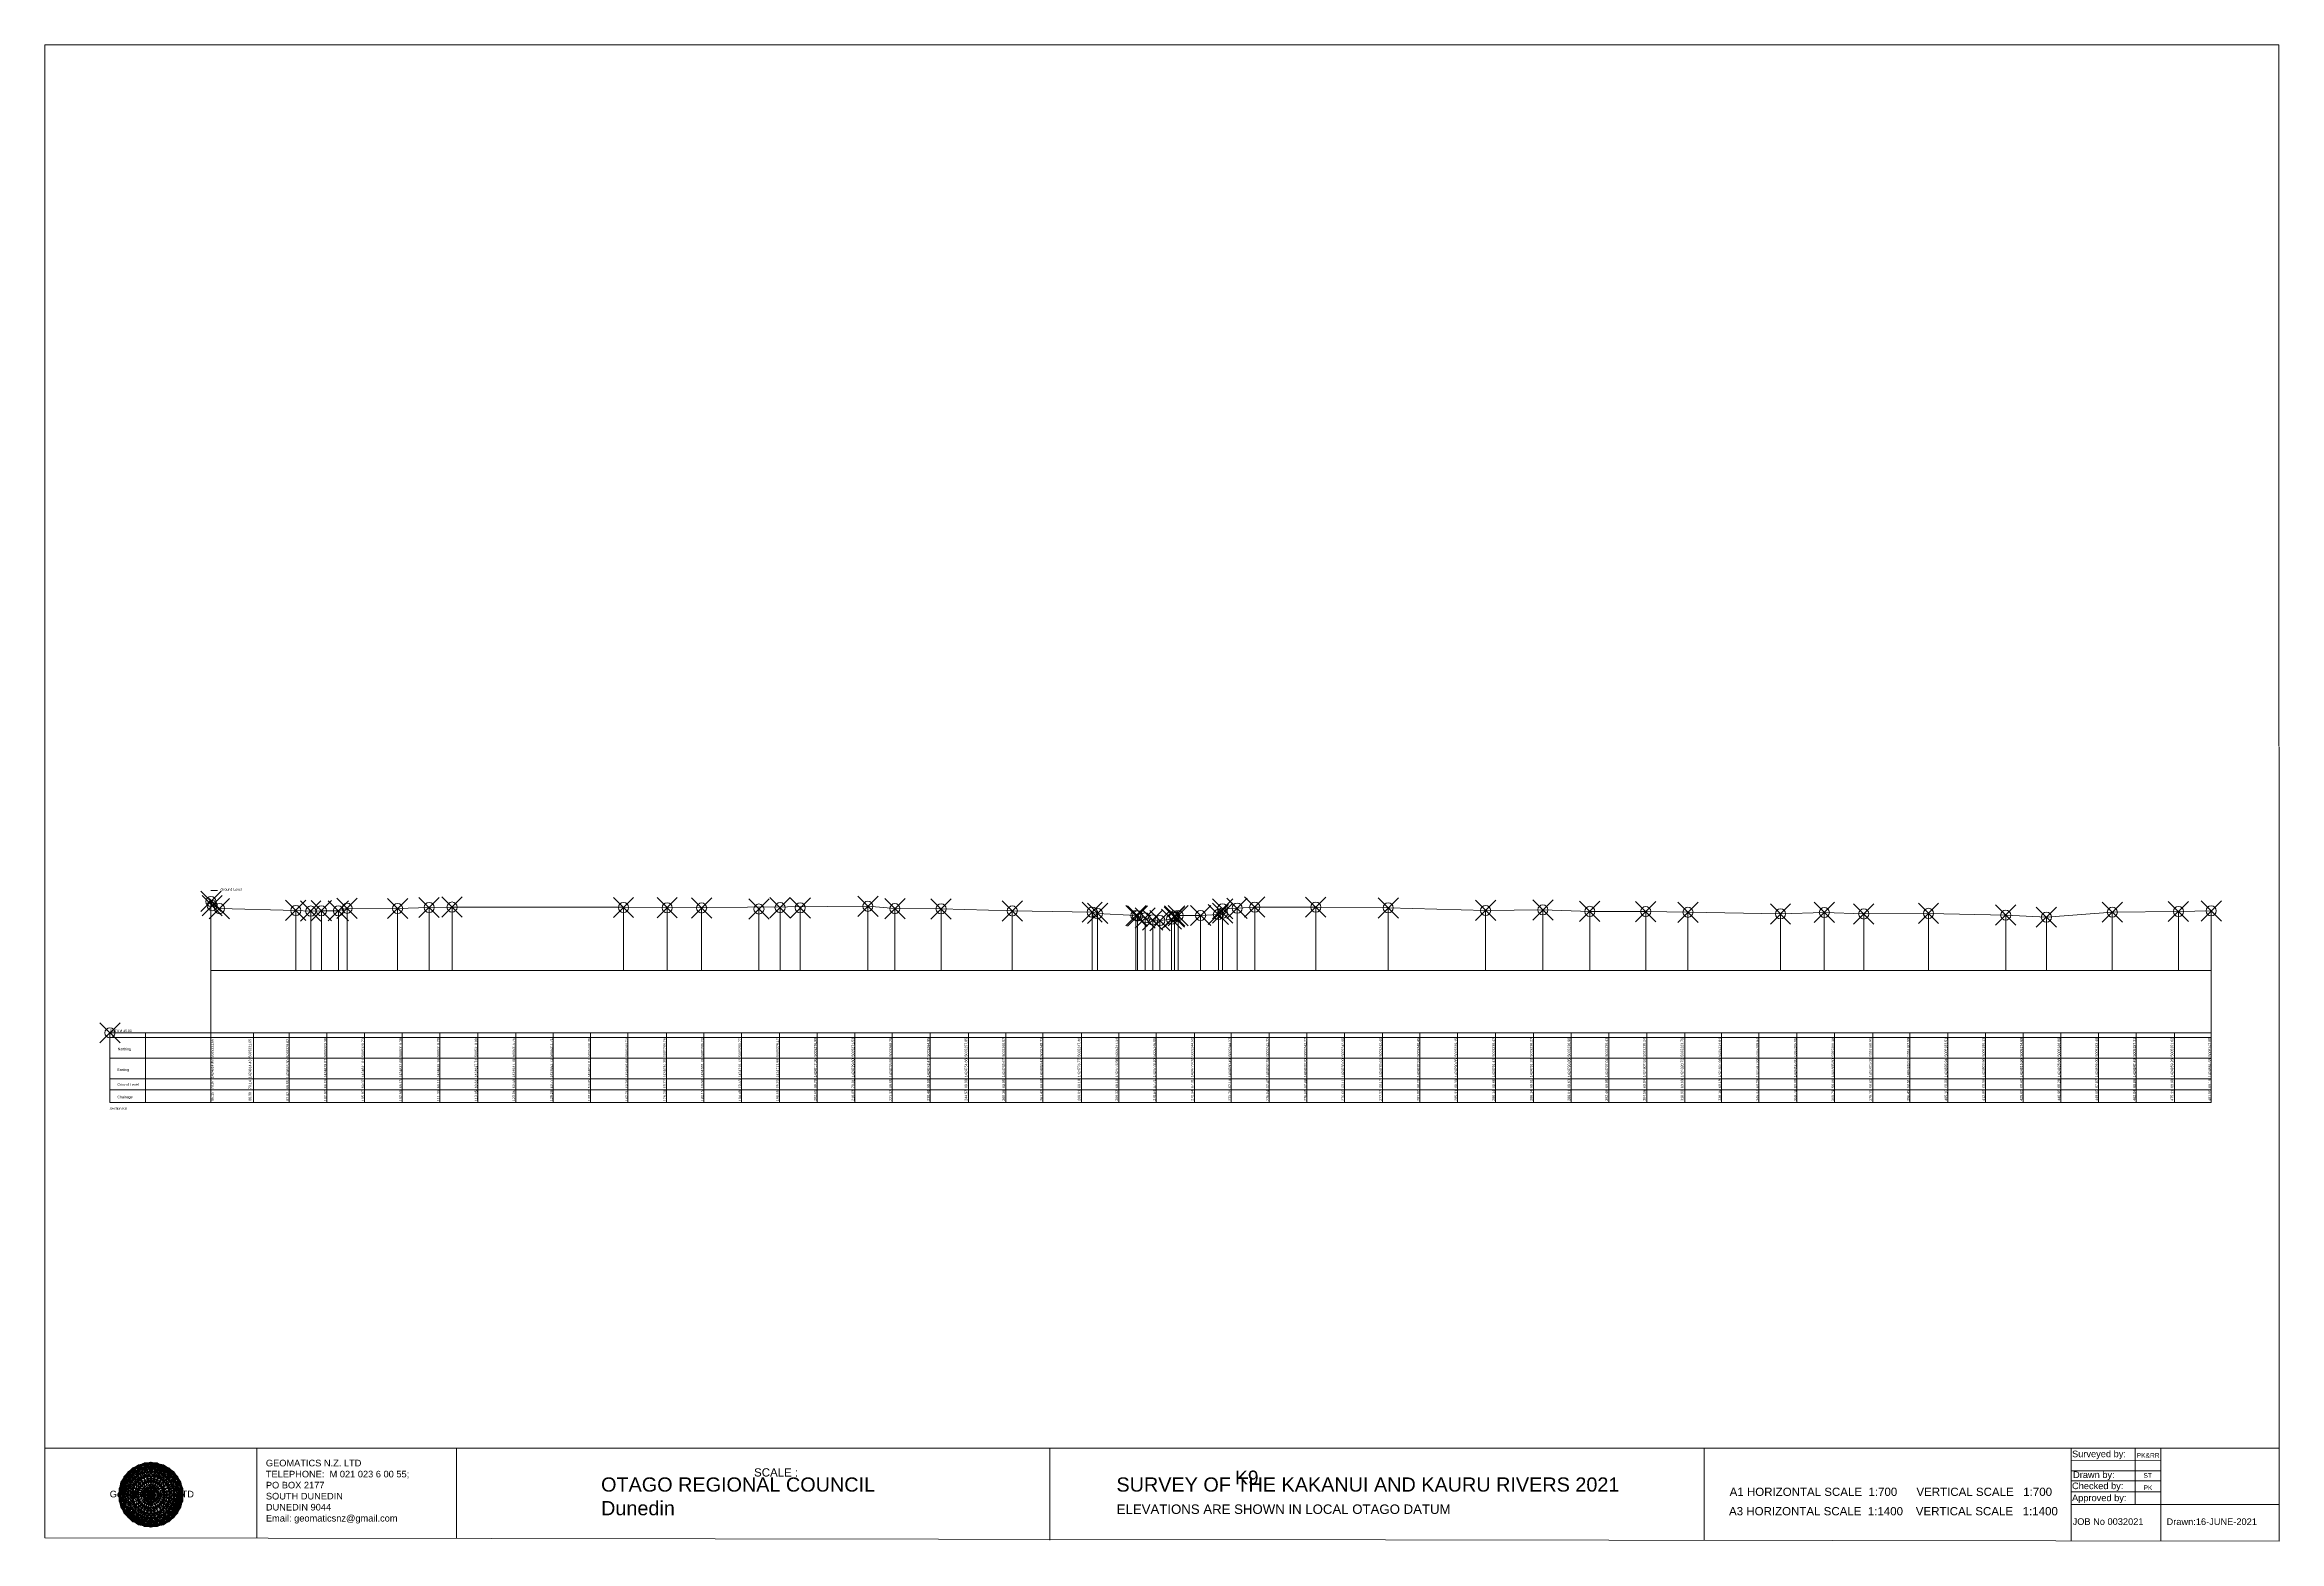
# Model space of a CAD drawing. Header units: millimetres. Extents: x -13548260 to 13046302109, y -19137686871 to 1424966580.
# Drawn here: x -6171645 to -5729872, y -55490 to 240294 of the extents above; entities that cross this region are included whole.
import ezdxf

# ---------------------------------------------------------------- set-up
doc = ezdxf.new("R2010")
doc.units = ezdxf.units.MM
doc.header["$PDMODE"] = 35
doc.header["$PDSIZE"] = 2000
doc.layers.get('0').update_dxf_attribs({"lineweight": 0})
doc.layers.add('geo', color=7, linetype='Continuous', lineweight=0)
doc.styles.get("Standard").update_dxf_attribs({"font": 'arial.ttf'})

# ---------------------------------------------------------------- blocks, each defined once
blk = doc.blocks.new('Geomatics_Circle_SPT')
at = {"layer": 'geo', "color": 2, "linetype": 'Continuous', "lineweight": 0}
for p, q in [((0, 25.2), (-25.2, 0)), ((-24.7, 4.9), (-4.9, 24.7)), ((-24.7, -4.9), (4.9, 24.7)), ((-9.7, 23.3), (-23.3, 9.6)), ((9.7, 23.3), (-23.3, -9.7)), ((-21, 14), (-14, 21)), ((-21, -14), (14, 21)), ((0, 0), (-17.8, 17.8)), ((-14, 21), (21, -14)), ((23.3, -9.7), (-9.7, 23.3)), ((-4.9, 24.7), (24.7, -4.9)), ((25.2, 0), (0, 25.2)), ((0, 0), (17.8, 17.8)), ((4.9, 24.7), (24.7, 4.9)), ((23.3, 9.7), (9.7, 23.3)), ((14, 21), (21, 14)), ((17.8, 18.1), (17.8, 18.1)), ((4.9, -24.7), (-24.7, 4.9)), ((-24.7, 0), (0, -24.7)), ((-23.3, 9.7), (9.7, -23.3)), ((14, -21), (-21, 14)), ((0, 0), (-17.8, -17.8)), ((21, 14), (-14, -21)), ((-9.7, -23.3), (23.3, 9.7)), ((24.7, 4.9), (-4.9, -24.7)), ((0, 0), (17.8, -17.8)), ((0, -24.8), (25.2, 0)), ((-4.9, -24.7), (-24.7, -4.9)), ((-23.3, -9.7), (-9.7, -23.3)), ((-14, -21), (-21, -14)), ((24.7, -4.9), (4.9, -24.7)), ((9.7, -23.3), (23.3, -9.7)), ((21, -14), (14, -21)), ((-17.8, -17.8), (-17.8, -17.8)), ((4.9, -24.7), (4.9, -24.7)), ((18.1, -17.8), (18.1, -17.8))]:
    blk.add_line(p, q, dxfattribs=at)
at = {"layer": 'geo', "color": 1, "linetype": 'Continuous', "lineweight": 0}
for p, q in [((-25.2, 0), (9.7, 23.3)), ((-25.2, 0), (-9.6, 23.3)), ((-4.9, 24.8), (-24.7, -4.9)), ((4.9, 24.7), (-24.7, 4.9)), ((14, 21), (-24.7, -4.9)), ((-14, 21), (-24.7, 4.9)), ((-23.3, 9.7), (0, 25.2)), ((-23.3, -9.6), (0, 25.2)), ((-23.3, -9.6), (17.8, 17.8)), ((-23.3, 9.7), (-17.8, 17.9)), ((-23.3, -9.6), (-17.8, 17.9)), ((-23.3, 9.7), (17.8, 17.8)), ((4.9, 24.8), (-21, -14)), ((-4.9, 24.7), (-21, 14)), ((14, 21), (-21, 14)), ((-14, 21), (-21, -14)), ((-17.9, 17.6), (-17.9, 17.6)), ((-17.8, 17.8), (9.7, 23.3)), ((-17.8, 17.8), (-9.6, 23.3)), ((-17.8, -17.8), (9.7, 23.3)), ((-17.8, -17.8), (-9.7, 23.3)), ((-9.7, -23.3), (-17.8, 17.8)), ((-17.8, 17.8), (9.7, -23.3)), ((-17.8, 17.8), (23.3, -9.6)), ((-17.8, 17.8), (23.3, 9.7)), ((4.9, 24.7), (-14, 21)), ((-4.9, 24.7), (-14, -20.9)), ((0, 0), (-14, 21)), ((-14, 21), (-4.9, -24.7)), ((-14, 21), (-14, 21)), ((24.7, -4.9), (-14, 21)), ((21, 14), (-14, 21)), ((-9.8, 23.1), (-9.8, 23.1)), ((-9.7, 23.3), (0, 25.2)), ((-9.7, 23.3), (0, -25.2)), ((-9.7, -23.3), (0, 25.2)), ((-9.6, 23.3), (17.8, -17.8)), ((-9.6, 23.3), (25.2, 0)), ((-9.6, 23.3), (17.8, 17.8)), ((-9.6, -23.3), (17.8, 17.9)), ((0, 0), (-4.9, 24.7)), ((-4.9, 24.7), (-4.9, 24.7)), ((21, -14), (-4.9, 24.7)), ((24.8, 4.9), (-4.9, 24.7)), ((14, 21), (-4.9, 24.7)), ((-0.2, 25.1), (-0.2, 25.1)), ((0, 25.2), (9.7, -23.3)), ((0, 25.2), (23.3, -9.7)), ((0, 25.2), (23.3, 9.7)), ((0, 25.2), (9.7, 23.3)), ((0, 0), (4.9, 24.7)), ((0, -25.2), (9.7, 23.3)), ((0, 0), (14, 21)), ((21, 14), (4.9, 24.8)), ((14, -21), (4.9, 24.7)), ((24.7, -4.9), (4.9, 24.7)), ((4.9, 24.7), (4.9, 24.7)), ((4.9, -24.7), (14, 21)), ((9.4, 23.3), (9.4, 23.3)), ((9.7, 23.3), (17.8, -17.8)), ((9.7, 23.3), (25.2, 0)), ((9.7, 23.3), (17.8, 17.9)), ((17.8, 17.8), (9.7, -23.3)), ((21, -14), (14, 21)), ((24.7, 4.9), (14, 21)), ((14, 21), (14, 21)), ((17.6, 17.9), (17.6, 17.9)), ((17.8, 17.8), (23.3, -9.7)), ((17.8, 17.8), (23.3, 9.7)), ((-25.2, 0), (23.3, 9.7)), ((-25.2, 0), (-23.3, 9.7)), ((-23.3, -9.7), (-25.2, 0)), ((-9.6, -23.3), (-25.2, 0)), ((9.7, -23.3), (-25.2, 0)), ((21, 14), (-24.7, 4.9)), ((-21, 14), (-24.7, -4.9)), ((0, 0), (-24.7, 4.9)), ((-24.7, 4.9), (-21, -14)), ((-24.7, 4.9), (-4.9, -24.7)), ((-24.7, 4.9), (14, -21)), ((-24.7, 4.9), (-24.7, 4.9)), ((0, 0), (-24.7, -4.9)), ((-17.8, -17.8), (-23.3, 9.7)), ((0, -25.2), (-23.3, 9.7)), ((-23.3, 9.7), (17.8, -17.8)), ((-23.3, 9.7), (25.2, 0)), ((-23.3, 9.4), (-23.3, 9.4)), ((-23.3, -9.7), (25.2, 0)), ((0, 0), (-21, 14)), ((-21, 14), (-14, -21)), ((-21, 14), (4.9, -24.7)), ((-21, 14), (-21, 14)), ((24.7, 4.9), (-21, 14)), ((0, 0), (-21, -14)), ((-17.8, -17.8), (23.3, 9.7)), ((-14, -21), (24.7, 4.9)), ((0, 0), (-14, -21)), ((25.2, 0), (-9.6, -23.3)), ((-4.9, -24.7), (21, 14)), ((0, 0), (-4.9, -24.7)), ((0, 0), (21, 14)), ((23.3, 9.7), (0, -25.2)), ((0, 0), (24.8, 4.9)), ((0, 0), (4.9, -24.7)), ((0, 0), (14, -21)), ((0, 0), (21, -14)), ((0, 0), (24.8, -4.9)), ((4.9, -24.7), (24.7, 4.9)), ((25.2, 0), (9.7, -23.3)), ((14, -21), (21, 14)), ((23.3, 9.7), (17.8, -17.8)), ((24.7, -4.9), (21, 14)), ((21, 14), (21, 14)), ((21, -14), (24.7, 4.9)), ((23.1, 9.8), (23.1, 9.8)), ((23.3, 9.7), (25.2, 0)), ((25.2, 0), (23.3, -9.6)), ((24.7, 4.9), (24.7, 4.9)), ((25.1, 0.2), (25.1, 0.2)), ((-25.2, 0), (23.3, -9.7)), ((-25.1, -0.2), (-25.1, -0.2)), ((-24.7, -4.9), (-24.7, -4.9)), ((-24.7, -4.9), (-14, -21)), ((-24.7, -4.9), (4.9, -24.7)), ((-24.7, -4.9), (21, -14)), ((-17.8, -17.8), (-23.3, -9.7)), ((0, -25.2), (-23.3, -9.6)), ((17.8, -17.8), (-23.3, -9.6)), ((-23.1, -9.8), (-23.1, -9.8)), ((-21, -14), (24.7, -4.9)), ((-21, -14), (-21, -14)), ((-21, -14), (-4.9, -24.7)), ((-21, -14), (14, -21)), ((23.3, -9.7), (-17.8, -17.8)), ((-14, -21), (21, -14)), ((-4.9, -24.7), (24.7, -4.9)), ((23.3, -9.6), (0, -25.2)), ((4.9, -24.7), (21, -14)), ((14, -21), (24.7, -4.9)), ((23.3, -9.6), (17.8, -17.8)), ((21, -14), (21, -14)), ((23.3, -9.4), (23.3, -9.4)), ((24.7, -4.9), (24.7, -4.9)), ((-9.6, -23.3), (-17.8, -17.8)), ((9.7, -23.3), (-17.8, -17.8)), ((-17.6, -17.9), (-17.6, -17.9)), ((-14, -21), (-14, -21)), ((-14, -21), (4.9, -24.7)), ((17.8, -17.8), (-9.7, -23.3)), ((0, -25.2), (-9.7, -23.3)), ((-9.4, -23.3), (-9.4, -23.3)), ((-4.9, -24.7), (14, -21)), ((-4.9, -24.7), (-4.9, -24.7)), ((9.7, -23.3), (0, -25.2)), ((0.2, -25.1), (0.2, -25.1)), ((4.9, -24.7), (4.9, -24.7)), ((17.8, -17.8), (9.7, -23.3)), ((9.8, -23.1), (9.8, -23.1)), ((14, -21), (14, -21)), ((17.9, -17.6), (17.9, -17.6))]:
    blk.add_line(p, q, dxfattribs=at)
at = {"layer": 'geo', "color": 114, "linetype": 'Continuous', "lineweight": 0}
for p, q in [((17.9, 17.8), (-25.2, 0)), ((-24.7, 4.9), (14, 21)), ((9.7, 23.3), (-23.3, 9.7)), ((-20.9, 14), (4.9, 24.7)), ((0, 25.2), (-17.8, 17.8)), ((-17.8, 17.8), (0, -25.2)), ((-14, 21), (-4.9, 24.7)), ((4.9, -24.7), (-14, 21)), ((0, 0), (-9.7, 23.3)), ((-4.9, 24.7), (14, -21)), ((17.8, -17.8), (0, 25.2)), ((0, 0), (9.7, 23.3)), ((4.9, 24.7), (21, -14)), ((23.3, -9.7), (9.7, 23.3)), ((14, 21), (24.7, -4.9)), ((25.2, 0), (17.8, 17.8)), ((-24.7, -4.9), (21, 14)), ((-14, -21), (-24.7, 4.9)), ((0, 0), (-23.3, 9.7)), ((-23.3, 9.7), (-9.7, -23.3)), ((0, 0), (-23.3, -9.7)), ((-4.9, -24.7), (-21, 14)), ((24.8, 4.9), (-20.9, -14)), ((0, 0), (-9.7, -23.3)), ((0, 0), (23.3, 9.7)), ((0, 0), (9.7, -23.3)), ((0, 0), (23.3, -9.7)), ((21, 14), (24.7, 4.9)), ((-25.2, 0), (-17.8, -17.8)), ((-21, -14), (-24.7, -4.9)), ((-17.8, -17.8), (25.2, 0)), ((24.8, -4.9), (-14, -21)), ((-9.6, -23.3), (23.3, -9.7)), ((21, -14), (-4.9, -24.8)), ((0, -25.2), (17.9, -17.8)), ((14, -21), (4.9, -24.8))]:
    blk.add_line(p, q, dxfattribs=at)
at = {"layer": 'geo', "color": 250, "linetype": 'Continuous', "lineweight": 0}
for p, q in [((-17.8, 17.8), (17.8, 17.8)), ((-17.8, -17.8), (-17.8, 17.8)), ((-14, 21), (-14, 21)), ((14, 21), (-14, 21)), ((-14, 20.9), (-14, -21)), ((-9.7, 23.3), (9.7, 23.3)), ((-9.7, -23.3), (-9.7, 23.3)), ((-4.9, 24.7), (4.9, 24.7)), ((-4.9, 24.7), (-4.9, -24.7)), ((0, 0), (0, 25.2)), ((4.9, 24.7), (4.9, -24.7)), ((9.7, -23.3), (9.7, 23.3)), ((14, 21), (14, -21)), ((17.8, -17.8), (17.8, 17.8)), ((0, 0), (-25.2, 0)), ((24.7, 4.9), (-24.7, 4.9)), ((-24.7, 4.9), (-24.7, -4.9)), ((-23.3, 9.7), (23.3, 9.7)), ((-23.3, 9.7), (-23.3, 9.7)), ((-23.3, -9.7), (-23.3, 9.7)), ((21, 14), (-21, 14)), ((-21, 14), (-21, -14)), ((0, 0), (0, -25.2)), ((0, 0), (25.2, 0)), ((21, 14), (21, 14)), ((21, -14), (21, 14)), ((23.3, 9.7), (23.3, -9.7)), ((24.7, 4.9), (24.7, 4.9)), ((24.7, -4.9), (24.7, 4.9)), ((-24.7, -4.9), (24.7, -4.9)), ((23.3, -9.7), (-23.3, -9.7)), ((-21, -14), (21, -14)), ((17.8, -17.8), (-17.8, -17.8)), ((-14, -21), (14, -21)), ((9.7, -23.3), (-9.7, -23.3)), ((-4.9, -24.7), (4.9, -24.7))]:
    blk.add_line(p, q, dxfattribs=at)
blk = doc.blocks.new('GeomaticsNZ TITLE BLOCK')
at = {"color": 7, "linetype": 'Continuous', "lineweight": 0}
for p, q in [((0, 94.9), (0, 1579.2)), ((0, 1579.2), (2363.4, 1579.2)), ((2363.4, 1579.2), (2364, 94.9)), ((2364, 94.9), (0, 94.9)), ((0, 94.9), (0, 0)), ((15.9, 94.9), (2364, 94.9)), ((224.3, 95.2), (224.3, -0.3)), ((2364, 94.9), (382.6, 94.9)), ((435.8, 95.2), (435.8, -0.7)), ((1063.4, 94.9), (1063.4, -2.4)), ((1755.4, 94.9), (1755.4, -2.6)), ((2143.9, 94.9), (2143.7, -3)), ((2211.5, 94.9), (2211.5, 36.1)), ((2238.6, 94.8), (2238.6, -3.2)), ((2364, -3.5), (2364, 94.9)), ((2143.9, 81.9), (2238.6, 81.7)), ((2143.9, 71), (2238.6, 71)), ((2143.6, 60.4), (2238.6, 60.4)), ((2143.8, 48.6), (2238.6, 48.6)), ((2143.8, 35.4), (2364, 35.3)), ((0, 0), (2364, -3.5))]:
    blk.add_line(p, q, dxfattribs=at)
at = {"color": 7, "linetype": 'Continuous', "lineweight": 0, "xscale": 1.36, "yscale": 1.36, "zscale": 1.36}
blk.add_blockref('Geomatics_Circle_SPT', (112.4, 45.7), dxfattribs=at)
at = {"color": 7, "linetype": 'Continuous', "lineweight": 0}
for s, p in [('PK&RR', (2213.2, 84.8)), ('ST', (2220.3, 63.6)), ('PK', (2220.4, 50.6))]:
    blk.add_text(s, height=5, dxfattribs=at).set_placement(p)
at = {"color": 7, "linetype": 'Continuous', "lineweight": 0, "attachment_point": 1}
for s, width, heights, insert, char_height in [('{\\C256;GEOMATICS N.Z. LTD                   \\PTELEPHONE:  M 021 023 6 00 55;\\PPO BOX 2177\\PSOUTH DUNEDIN\\PDUNEDIN 9044\\PEmail: geomaticsnz@gmail.com}', 3535.727, [94.7], (234, 82.7), 7), ('{\\C256;Surveyed by:}', 3535.727, [0], (2144.7, 92.4), 7), ('{\\C256;Geomatics N.Z. LTD                   }', 125.079, [15.8], (68.8, 49.9), 7), ('{\\C256;OTAGO REGIONAL COUNCIL\\PDunedin}', 3535.727, [0], (588.6, 64), 15), ('{\\C256;SURVEY OF THE KAKANUI AND KAURU RIVERS 2021}', 3535.727, [0], (1133.8, 64), 15), ('{\\C256;Checked by:}', 3535.727, [0], (2144.7, 58.6), 7), ('{\\C256;Drawn by:}', 3535.727, [0], (2145.8, 70.4), 7), ('{\\C256;ELEVATIONS ARE SHOWN IN LOCAL OTAGO DATUM}', 3535.727, [0], (1134.1, 35.4), 10), ('{\\C256;Approved by:}', 3535.727, [0], (2144.7, 45.9), 7), ('{\\C256;JOB No 0032021}', 3535.727, [0], (2145.3, 20.8), 7), ('{\\C256;Drawn:16-JUNE-2021}', 3535.727, [0], (2244.7, 20.7), 7)]:
    blk.add_mtext_dynamic_manual_height_columns(s, width=width, gutter_width=159, heights=heights, dxfattribs=dict(at, insert=insert, char_height=char_height))

msp = doc.modelspace()

# ---------------------------------------------------------------- linework, layer by layer
at = {"color": 1, "linetype": 'Continuous', "lineweight": 0}
msp.add_line((-6138768.744, 73117.849), (-6137476.778, 73117.849), dxfattribs=at)
at = {"linetype": 'Continuous', "lineweight": 0}
for p, q in [((-6138768.744, 70969), (-6138768.744, 31248.305)), ((-6122006.937, 69190), (-6122006.937, 57344.429)), ((-6119054.075, 69070), (-6119054.075, 57344.429)), ((-6116943.436, 69131), (-6116943.436, 57344.429)), ((-6113591.896, 69111), (-6113591.896, 57344.429)), ((-6111867.841, 69611), (-6111867.841, 57344.429)), ((-6101871.866, 69581), (-6101871.866, 57344.429)), ((-6095647.677, 69772), (-6095647.677, 57344.429)), ((-6091120.188, 69862), (-6091120.188, 57344.429)), ((-6057210.349, 69764), (-6057210.349, 57344.429)), ((-6048578.406, 69724), (-6048578.406, 57344.429)), ((-6041768.828, 69675), (-6041768.828, 57344.429)), ((-6030439.494, 69475), (-6030439.494, 57344.429)), ((-6026268.103, 69745), (-6026268.103, 57344.429)), ((-6022272.12, 69696), (-6022272.12, 57344.429)), ((-6008893.455, 70006), (-6008893.455, 57344.429)), ((-6003556.262, 69547), (-6003556.262, 57344.429)), ((-5994439.088, 69497), (-5994439.088, 57344.429)), ((-5980348.922, 69131), (-5980348.922, 57344.429)), ((-5964560.371, 68849), (-5964560.371, 57344.429)), ((-5963498.063, 69131), (-5963498.063, 57344.429)), ((-5955910.269, 68179), (-5955910.269, 57344.429)), ((-5955604.367, 68099), (-5955604.367, 57344.429)), ((-5954085.511, 67709), (-5954085.511, 57344.429)), ((-5952585.577, 67309), (-5952585.577, 57344.429)), ((-5951166.851, 67189), (-5951166.851, 57344.429)), ((-5948881.335, 67470), (-5948881.335, 57344.429)), ((-5948301.247, 67880), (-5948301.247, 57344.429)), ((-5948264.99, 68110), (-5948264.99, 57344.429)), ((-5947555.004, 68170), (-5947555.004, 57344.429)), ((-5943122.852, 68200), (-5943122.852, 57344.429)), ((-5939613.283, 68390), (-5939613.283, 57344.429)), ((-5938784.752, 68660), (-5938784.752, 57344.429)), ((-5938780.834, 69510), (-5938780.834, 57344.429)), ((-5935912.889, 69630), (-5935912.889, 57344.429)), ((-5932431.398, 69850), (-5932431.398, 57344.429)), ((-5920357.835, 69841), (-5920357.835, 57344.429)), ((-5906025.714, 69692), (-5906025.714, 57344.429)), ((-5886774.865, 69131), (-5886774.865, 57344.429)), ((-5875454.015, 69293), (-5875454.015, 57344.429)), ((-5866188.84, 69004), (-5866188.84, 57344.429)), ((-5855137.468, 68955), (-5855137.468, 57344.429)), ((-5846771.115, 68825), (-5846771.115, 57344.429)), ((-5828477.655, 68506), (-5828477.655, 57344.429)), ((-5819818.544, 68796), (-5819818.544, 57344.429)), ((-5812031.102, 68497), (-5812031.102, 57344.429)), ((-5799229.558, 68618), (-5799229.558, 57344.429)), ((-5783966.608, 68278), (-5783966.608, 57344.429)), ((-5775923.161, 67869), (-5775923.161, 57344.429)), ((-5762882.39, 68859), (-5762882.39, 57344.429)), ((-5749814.897, 68980), (-5749814.897, 57344.429)), ((-5743331.656, 69101), (-5743331.656, 31248.305)), ((-6138768.744, 57344.429), (-5743331.656, 57344.429)), ((-6130339.676, 31248.305), (-6130339.676, 45000)), ((-6123301.515, 31248.305), (-6123301.515, 45000)), ((-6115876.923, 31248.305), (-6115876.923, 45000)), ((-6108394.601, 31248.305), (-6108394.601, 45000)), ((-6100945.545, 31248.305), (-6100945.545, 45000)), ((-6093540.843, 31248.305), (-6093540.843, 45000)), ((-6086023.108, 31248.305), (-6086023.108, 45000)), ((-6078514.729, 31248.305), (-6078514.729, 45000)), ((-6071106.838, 31248.305), (-6071106.838, 45000)), ((-6063722.858, 31248.305), (-6063722.858, 45000)), ((-6056329.521, 31248.305), (-6056329.521, 45000)), ((-6048747.404, 31248.305), (-6048747.404, 45000)), ((-6041342.978, 31248.305), (-6041342.978, 45000)), ((-6033899.12, 31248.305), (-6033899.12, 45000)), ((-6026366.346, 31248.305), (-6026366.346, 45000)), ((-6018932.883, 31248.305), (-6018932.883, 45000)), ((-6011512.727, 31248.305), (-6011512.727, 45000)), ((-6004103.104, 31248.305), (-6004103.104, 45000)), ((-5996620.159, 31248.305), (-5996620.159, 45000)), ((-5988979.758, 31248.305), (-5988979.758, 45000)), ((-5981614.766, 31248.305), (-5981614.766, 45000)), ((-5974334.392, 31248.305), (-5974334.392, 45000)), ((-5966667.033, 31248.305), (-5966667.033, 45000)), ((-5959319.852, 31248.305), (-5959319.852, 45000)), ((-5951913.07, 31248.305), (-5951913.07, 45000)), ((-5944357.427, 31248.305), (-5944357.427, 45000)), ((-5937068.598, 31248.305), (-5937068.598, 45000)), ((-5929540.26, 31248.305), (-5929540.26, 45000)), ((-5922105.411, 31248.305), (-5922105.411, 45000)), ((-5914688.304, 31248.305), (-5914688.304, 45000)), ((-5907174.034, 31248.305), (-5907174.034, 45000)), ((-5899773.212, 31248.305), (-5899773.212, 45000)), ((-5892345.086, 31248.305), (-5892345.086, 45000)), ((-5884806.976, 31248.305), (-5884806.976, 45000)), ((-5877335.743, 31248.305), (-5877335.743, 45000)), ((-5869894.449, 31248.305), (-5869894.449, 45000)), ((-5862453.085, 31248.305), (-5862453.085, 45000)), ((-5854922.113, 31248.305), (-5854922.113, 45000)), ((-5847391.142, 31248.305), (-5847391.142, 45000)), ((-5840159.072, 31248.305), (-5840159.072, 45000)), ((-5832748.756, 31248.305), (-5832748.756, 45000)), ((-5825233.239, 31248.305), (-5825233.239, 45000)), ((-5817787.163, 31248.305), (-5817787.163, 45000)), ((-5810234.361, 31248.305), (-5810234.361, 45000)), ((-5802891.407, 31248.305), (-5802891.407, 45000)), ((-5795374.573, 31248.305), (-5795374.573, 45000)), ((-5787945.684, 31248.305), (-5787945.684, 45000)), ((-5780498.083, 31248.305), (-5780498.083, 45000)), ((-5773031.701, 31248.305), (-5773031.701, 45000)), ((-5765588.605, 31248.305), (-5765588.605, 45000)), ((-5758169.072, 31248.305), (-5758169.072, 45000)), ((-5750599.36, 31248.305), (-5750599.36, 45000))]:
    msp.add_line(p, q, dxfattribs=at)
at = {"color": 7, "linetype": 'Continuous', "lineweight": 0}
for p, q in [((-6158739.303, 45000), (-6158739.303, 31248.305)), ((-6158739.303, 45000), (-5743331.656, 45000)), ((-6151726.153, 45000), (-6151726.153, 31248.305)), ((-6158739.303, 44076.552), (-5743331.656, 44076.552)), ((-6158739.303, 39973.87), (-5743331.656, 39973.87)), ((-6158739.303, 35906.671), (-5743331.656, 35906.671)), ((-6158739.303, 33759.229), (-5743331.656, 33759.229)), ((-6158739.303, 31248.305), (-5743331.656, 31248.305))]:
    msp.add_line(p, q, dxfattribs=at)
at = {"color": 1, "linetype": 'Continuous', "lineweight": 0}
msp.add_lwpolyline([(-6138768.744, 70969), (-6138534.307, 70139), (-6137099.586, 69550), (-6122006.937, 69190), (-6119054.075, 69070), (-6116943.436, 69131), (-6113591.896, 69111), (-6111867.841, 69611), (-6101871.866, 69581), (-6095647.677, 69772), (-6091120.188, 69862), (-6057210.349, 69862), (-6048578.406, 69724), (-6008893.455, 70006), (-6003556.262, 69547), (-5994439.088, 69497), (-5980348.922, 69088), (-5964560.371, 68849), (-5963498.063, 68599), (-5955910.269, 68179), (-5955604.367, 68099), (-5954085.511, 67709), (-5952585.577, 67309), (-5951166.851, 67189), (-5948881.335, 67470), (-5948301.247, 67880), (-5948264.99, 68110), (-5947555.004, 68170), (-5943122.852, 68200), (-5939613.283, 68390), (-5938784.752, 68660), (-5938780.834, 69510), (-5935912.889, 69630), (-5932431.398, 69850), (-5920357.835, 69841), (-5906025.714, 69692), (-5886774.865, 69193), (-5875454.015, 69293), (-5866188.84, 69004), (-5855137.468, 68955), (-5846771.115, 68825), (-5828477.655, 68506), (-5819818.544, 68796), (-5812031.102, 68497), (-5799229.558, 68618), (-5783966.608, 68278), (-5775923.161, 67869), (-5762882.39, 68859), (-5749814.897, 68980), (-5743331.656, 69101)], dxfattribs=at)
at = {"linetype": 'Continuous', "lineweight": 0}
for p in [(-6138768.744, 70969), (-6138768.744, 70969), (-6138534.307, 70139), (-6138534.307, 70139), (-6137099.586, 69550), (-6137099.586, 69550), (-6122006.937, 69190), (-6122006.937, 69190), (-6119054.075, 69070), (-6119054.075, 69070), (-6116943.436, 69131), (-6116943.436, 69131), (-6113591.896, 69111), (-6113591.896, 69111), (-6111867.841, 69611), (-6111867.841, 69611), (-6101871.866, 69581), (-6101871.866, 69581), (-6095647.677, 69772), (-6095647.677, 69772), (-6091120.188, 69862), (-6091120.188, 69862), (-6057210.349, 69764), (-6057210.349, 69764), (-6048578.406, 69724), (-6048578.406, 69724), (-6041768.828, 69675), (-6041768.828, 69675), (-6030439.494, 69475), (-6030439.494, 69475), (-6026268.103, 69745), (-6026268.103, 69745), (-6022272.12, 69696), (-6022272.12, 69696), (-6008893.455, 70006), (-6008893.455, 70006), (-6003556.262, 69547), (-6003556.262, 69547), (-5994439.088, 69497), (-5994439.088, 69497), (-5980348.922, 69088), (-5980348.922, 69088), (-5964560.371, 68849), (-5964560.371, 68849), (-5938780.834, 69510), (-5938780.834, 69510), (-5935912.889, 69630), (-5935912.889, 69630), (-5932431.398, 69850), (-5932431.398, 69850), (-5920357.835, 69841), (-5920357.835, 69841), (-5906025.714, 69692), (-5906025.714, 69692), (-5886774.865, 69193), (-5886774.865, 69193), (-5875454.015, 69293), (-5875454.015, 69293), (-5866188.84, 69004), (-5866188.84, 69004), (-5855137.468, 68955), (-5855137.468, 68955), (-5846771.115, 68825), (-5846771.115, 68825), (-5819818.544, 68796), (-5819818.544, 68796), (-5762882.39, 68859), (-5762882.39, 68859), (-5749814.897, 68980), (-5749814.897, 68980), (-5743331.656, 69101), (-5743331.656, 69101), (-5963498.063, 68599), (-5963498.063, 68599), (-5955910.269, 68179), (-5955910.269, 68179), (-5955604.367, 68099), (-5955604.367, 68099), (-5954085.511, 67709), (-5954085.511, 67709), (-5952585.577, 67309), (-5952585.577, 67309), (-5951166.851, 67189), (-5951166.851, 67189), (-5948881.335, 67470), (-5948881.335, 67470), (-5948301.247, 67880), (-5948301.247, 67880), (-5948264.99, 68110), (-5948264.99, 68110), (-5947555.004, 68170), (-5947555.004, 68170), (-5943122.852, 68200), (-5943122.852, 68200), (-5939613.283, 68390), (-5939613.283, 68390), (-5938784.752, 68660), (-5938784.752, 68660), (-5828477.655, 68506), (-5828477.655, 68506), (-5812031.102, 68497), (-5812031.102, 68497), (-5799229.558, 68618), (-5799229.558, 68618), (-5783966.608, 68278), (-5783966.608, 68278), (-5775923.161, 67869), (-5775923.161, 67869)]:
    msp.add_point(p, dxfattribs=at)
at = {"color": 7, "linetype": 'Continuous', "lineweight": 0}
msp.add_point((-6158739.303, 45000), dxfattribs=at)

# ---------------------------------------------------------------- block references
at = {"color": 7, "linetype": 'Continuous', "lineweight": 0, "xscale": 186.8759599228005, "yscale": 186.8759599228005, "zscale": 186.8759599228005}
msp.add_blockref('GeomaticsNZ TITLE BLOCK', (-6171644.584, -54827.56), dxfattribs=at)

# ---------------------------------------------------------------- texts
at = {"color": 7, "linetype": 'Continuous', "lineweight": 0}
for s, height, p in [('Ground Level', 500, (-6136873.603, 73095.646)), ('DATUM 45.00', 500, (-6158810.049, 45146.766)), ('Northing', 500, (-6157213.044, 41560.657)), ('Easting', 500, (-6157285.848, 37481.59)), ('Ground Level', 500, (-6157267.772, 34533.521)), ('Chainage', 500, (-6157265.384, 32077.102)), ('Section K9', 500, (-6158810.061, 29797.682)), ('SCALE :  ', 1629.1211, (-6031406.266, -42689.539)), ('K9', 2715.2018, (-5936312.437, -44230.06)), ('A1 HORIZONTAL SCALE  1:700      VERTICAL SCALE   1:700 ', 1629.12108, (-5838539.484, -46523.474)), ('A3 HORIZONTAL SCALE  1:1400    VERTICAL SCALE   1:1400 ', 1629.12108, (-5838661.755, -50357.409))]:
    msp.add_text(s, height=height, dxfattribs=at).set_placement(p)
at = {"linetype": 'Continuous', "lineweight": 0}
for s, p in [('86.15   70.97  1424614.48  5005331.66', (-6138266.698, 31562.553)), ('86.39   70.14  1424614.43  5005331.05', (-6130815.966, 31562.553)), ('87.82   69.55  1424615.30  5005329.62', (-6123365.235, 31562.553)), ('102.92  69.19  1424629.07  5005323.38', (-6115914.503, 31514.804)), ('105.87  69.07  1424631.01  5005320.73', (-6108463.771, 31514.804)), ('107.98  69.13  1424632.68  5005319.38', (-6101013.04, 31514.804)), ('111.33  69.11  1424636.16  5005318.78', (-6093562.308, 31514.804)), ('113.05  69.61  1424637.74  5005318.08', (-6086111.576, 31514.804)), ('123.05  69.58  1424647.78  5005315.75', (-6078660.844, 31514.804)), ('129.28  69.77  1424652.71  5005311.71', (-6071210.113, 31514.804)), ('133.80  69.86  1424656.07  5005308.36', (-6063759.381, 31514.804)), ('167.71  69.76  1424686.68  5005293.72', (-6056308.649, 31514.804)), ('176.34  69.72  1424694.35  5005289.76', (-6048857.918, 31514.804)), ('183.15  69.68  1424700.19  5005286.23', (-6041407.186, 31514.804)), ('194.48  69.48  1424710.12  5005280.77', (-6033956.454, 31514.804)), ('198.65  69.75  1424713.99  5005279.17', (-6026506.064, 31514.804)), ('202.65  69.70  1424717.36  5005276.99', (-6019055.332, 31570.398)), ('216.03  70.01  1424729.60  5005271.53', (-6011604.6, 31570.398)), ('221.37  69.55  1424733.91  5005268.25', (-6004153.869, 31570.398)), ('230.48  69.50  1424742.47  5005264.95', (-5996703.137, 31570.398)), ('244.57  69.09  1424754.66  5005257.85', (-5989252.405, 31570.398)), ('260.36  68.85  1424768.67  5005250.57', (-5981802.015, 31570.398)), ('261.42  68.60  1424769.43  5005249.73', (-5974351.283, 31570.398)), ('269.01  68.18  1424776.77  5005247.40', (-5966900.551, 31570.398)), ('269.32  68.10  1424776.98  5005247.14', (-5959450.161, 31570.398)), ('270.84  67.71  1424778.10  5005246.00', (-5951999.429, 31570.398)), ('272.34  67.31  1424779.02  5005244.52', (-5944549.038, 31570.398)), ('273.76  67.19  1424780.49  5005244.27', (-5937098.307, 31570.398)), ('276.04  67.47  1424782.78  5005243.72', (-5929647.575, 31570.398)), ('276.62  67.88  1424783.20  5005243.27', (-5922196.843, 31570.398)), ('276.66  68.11  1424783.09  5005242.98', (-5914746.112, 31570.398)), ('277.37  68.17  1424783.63  5005242.48', (-5907295.38, 31570.398)), ('281.80  68.20  1424787.57  5005240.45', (-5899844.648, 31570.398)), ('285.31  68.39  1424790.85  5005239.15', (-5892394.258, 31570.398)), ('286.14  68.66  1424791.43  5005238.47', (-5884943.526, 31570.398)), ('286.14  69.51  1424791.33  5005238.27', (-5877492.794, 31570.398)), ('289.01  69.63  1424793.85  5005236.90', (-5870042.063, 31570.398)), ('292.49  69.85  1424797.01  5005235.43', (-5862591.331, 31570.398)), ('304.56  69.84  1424807.92  5005230.24', (-5855140.599, 31561.53)), ('318.90  69.69  1424820.72  5005223.79', (-5847689.868, 31561.53)), ('338.15  69.19  1424837.66  5005214.64', (-5840239.136, 31561.53)), ('349.47  69.29  1424847.82  5005209.64', (-5832788.404, 31561.53)), ('358.73  69.00  1424855.85  5005205.00', (-5825337.673, 31561.53)), ('369.79  68.96  1424865.80  5005200.18', (-5817886.941, 31561.53)), ('378.15  68.83  1424873.03  5005195.95', (-5810436.209, 31561.53)), ('396.45  68.51  1424889.51  5005187.99', (-5802985.477, 31561.53)), ('405.10  68.80  1424896.94  5005183.51', (-5795534.746, 31581.994)), ('412.89  68.50  1424903.96  5005180.13', (-5788084.014, 31581.994)), ('425.69  68.62  1424915.56  5005174.69', (-5780633.282, 31581.994)), ('440.96  68.28  1424928.66  5005166.80', (-5773182.892, 31581.994)), ('449.00  67.87  1424936.00  5005163.48', (-5765732.501, 31581.994)), ('462.04  68.86  1424947.49  5005157.31', (-5758281.769, 31581.994)), ('475.11  68.98  1424959.26  5005151.62', (-5750831.038, 31581.994)), ('481.59  69.10  1424964.58  5005147.80', (-5743380.647, 31581.994))]:
    msp.add_text(s, height=500, rotation=90, dxfattribs=at).set_placement(p)

doc.saveas('drawing.dxf')
